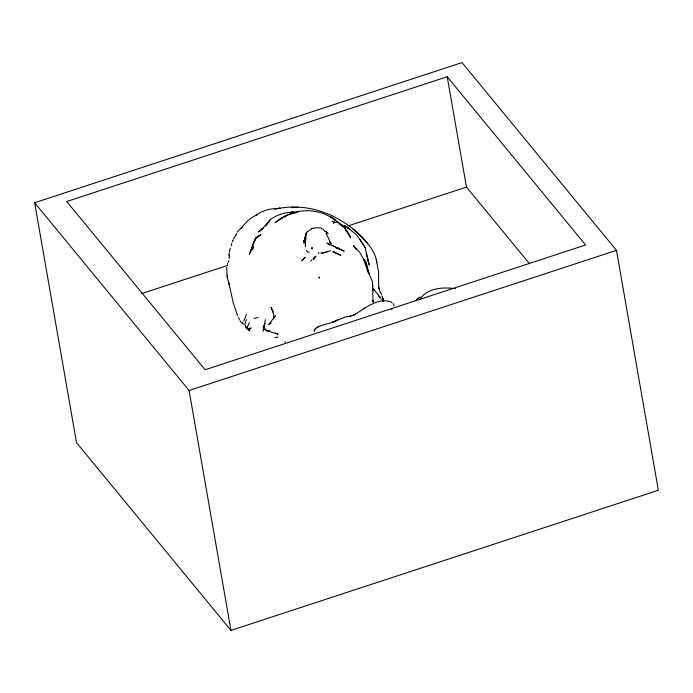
<?xml version="1.0" encoding="UTF-8"?>
<svg xmlns="http://www.w3.org/2000/svg" width="693" height="693" viewBox="0 0 693 693"><rect width="100%" height="100%" fill="white"/><g stroke="black" fill="none" stroke-linecap="round" stroke-linejoin="round"><path stroke-width="1.04" d="M229.097 255.778L229.097 253.335M229.444 252.243L230.258 248.068M265.454 319.681L263.565 329.184M265.038 323.302L263.47 327.434L263.383 328.439L263.998 325.909L263.695 329.392L263.461 327.52M383.307 301.065L383.281 298.874L383.307 301.065L383.333 300.554M229.305 254.47L229.253 258.558M242.602 322.505L242.524 323.38L242.004 323.328M249.861 330.942L246.509 328.265L246.682 327.174M231.315 245.72L231.757 243.425M228.508 262.292L228.889 260.594M306.011 237.179L305.292 243.061L305.284 237.456L306.41 233.818M305.864 234.13L305.578 235.161L306.652 232.753M333.593 223.596L333.957 222.297L336.14 222.427M306.315 233.056L303.967 241.883L306.358 232.995L307.285 231.713M227.339 264.44L227.668 263.375M246.431 319.664L244.837 324.237L246.509 328.265M243.728 321.205L246.405 314.457M256.098 237.249L249.272 254.444C252.772 247.661 252.538 237.404 261.001 234.728L256.367 237.881M249.645 330.786L247.132 327.65L249.22 322.609M255.345 239.085L254.79 240.28L255.873 238.427M232.476 241.511L233.03 240.428L232.32 241.485M235.785 235.369L236.694 233.654M311.893 249.307L312.552 248.068M233.238 239.18L235.923 235.17M270.088 219.716C276.585 214.839 285.914 211.729 294.239 212.439M270.27 219.447L263.583 227.443M269.516 221.128L265.878 226.048M307.822 231.583L309.901 229.816M311.296 248.25L312.093 247.28M268.841 222.029L269.811 220.902M237.058 232.198L247.765 220.833L252.018 217.472L257.294 214.535L256.263 215.055C262.292 210.663 269.802 208.472 277.269 208.654L274.636 208.792L280.215 208.143L278.525 208.506C310.126 202.235 343.052 216.19 364.293 239.648M318.797 277.572L319.516 277.07M382.934 299.211L381.912 299.445M315.713 256.653L313.106 259.442L314.423 258.065M420.079 299.004C427.893 287.673 443.061 287.075 455.396 288.617M315.921 256.098L313.868 257.501M261.885 229.21L263.314 227.746L260.707 230.215L263.149 228.309L261.833 229.21M416.06 300.381L418.156 298.259L416.684 299.714M241.303 228.447L242.819 226.94M262.647 331.237L263.678 330.336M417.221 299.064L420.157 296.925M315.393 328.716C321.743 323.622 330.778 324.237 337.682 319.975L332.06 322.41L345.816 316.788L350.866 316.147L349.991 316.38L355.492 314.172L353.95 315.098L364.839 308.151L364.128 308.515C372.141 303.534 382.224 298.051 391.692 302.209L391.917 302.754M310.568 261.079L311.859 260.022M260.629 230.197L258.394 231.93L260.724 230.31M248.848 329.79L251.308 327.954L248.354 328.56M315.41 328.794L314.527 329.651M288.253 214.891L279.418 219.62L283.039 217.273L282.527 217.576L275.19 222.618C286.633 213.011 302.191 208.385 316.9 211.833C328.127 213.799 336.945 221.006 345.339 228.127L341.736 225.909M271.214 322.912L268.78 324.515L275.026 316.242L273.363 318.511L273.917 317.411L273.518 314.172L271.076 307.432L273.397 312.015M316.571 327.746L318.286 326.672M391.363 309.338L392.16 308.861M266.303 328.898L265.176 329.53M282.527 217.576L285.932 215.618M326.784 251.819L330.613 250.684M313.305 228.17L310.862 229.106L314.917 227.806L320.521 227.928L323.414 229.504L325.234 231.86M34.65 202.746L462.04 62.587L616.475 250.346L658.35 490.254L230.96 630.413L76.525 442.654L34.65 202.746L189.085 390.505L230.96 630.413M447.21 76.741L66.727 201.516L205.119 369.767L585.602 244.993L447.21 76.741L466.476 187.101L529.504 263.73M141.519 293.659L227.902 265.332M348.215 225.883L466.476 187.101M189.085 390.505L616.475 250.346M289.146 214.596L292.723 213.427M323.484 252.928L320.92 253.291L327.425 251.793M309.234 251.957L307.805 252.399L306.436 250.468M325.043 252.547L325.684 252.356M253.959 318.607L258.091 317.455M293.693 213.21L295.625 212.76M322.912 252.72L324.194 252.529M274.826 337.63L278.049 337.153M297.678 212.188L291.597 212.275L294.716 212.725M269.958 330.925L267.022 330.83M332.822 221.491L332.034 221.37L334.312 221.847M332.796 251.602L334.624 252.018M340.991 224.627L346.968 227.139L354.513 233.108L357.198 235.681L361.573 242.143L360.178 239.899M335.499 247.531L344.23 251.143L328.179 243.728M265.566 330.336L278.049 334.225L275.442 332.995M333.229 251.931L340.783 255.275L334.823 252.399M245.582 327.009L247.132 327.65M336.919 221.994C343.234 225.416 347.99 231.202 350.736 237.82L347.054 232.094M335.759 246.985L333.073 245.833M243.061 323.648L243.659 323.926M284.979 341.84L285.629 342.143M346.361 226.828L344.889 226.005L348.207 227.997M339.743 224.558L341.129 225.234M344.889 226.005L346.968 227.139M378.248 295.885L379.262 296.5M381.756 295.902L382.233 296.292M328.205 244.049L329.634 244.95M379.617 297.358L381.02 298.397M363.349 259.754L365.488 261.659L363.297 259.277L364.726 260.88L366.736 266.034M352.72 228.699L354.807 230.431M363.574 259.615L366.06 262.075L368.685 272.453M239.977 320.651L241.476 322.444M326.827 242.758L327.789 243.711M380.024 297.167L373.12 288.609M345.114 229.885L346.526 231.436M363.453 259.615L364.83 261.512L359.684 252.235L353.543 245.954L354.825 247.41M355.457 248.094L353.499 245.746L356.115 248.874M367.151 243.165L360.655 235.759L354.366 230.067C363.816 238.868 374.835 248.7 376.801 262.197L376.334 260.187L378.577 271.743L378.655 287.361L378.941 288.929L378.577 286.72L379.747 290.939L381.583 294.447M372.358 287.916L374.203 290.497L372.739 288.236M329.565 242.134L331.245 244.075L326.117 233.35M360.776 240.869L365.09 247.522L367.983 259.624L366.112 253.439M263.903 329.305L263.505 328.699L264.12 329.634M362.292 243.035L365.09 247.522M319.187 277.434L319.733 278.3M314.431 329.859L314.873 330.587M237.638 315.791L233.298 303.04L229.409 285.594M355.162 247.739L356.098 249.489M393.165 303.621L394.1 305.908M229.166 284.494L229.522 285.23M263.453 328.638L263.886 329.521M372.366 287.396L372.825 288.375M238.6 317.585L239.457 319.525M382.666 297.955L382.397 296.881M373.544 302.928L372.678 300.225L373.033 301.507L372.427 281.609L367.645 270.616L369.343 274.099L363.964 259.546L368.044 272.167M318.607 252.243L318.971 253.491M366.961 266.866L367.351 268.269M382.493 298.189L382.995 301.186M227.261 275.416L227.503 276.836M228.924 282.883L229.158 284.399L227.07 276.802L226.715 267.316M314.18 330.145L314.327 331.323M275.338 315.575L275.39 316.025M263.461 326.975L263.271 327.919L263.712 325.849L263.461 326.975M253.24 247.271L252.365 249.792L253.413 246.656L253.24 247.271M304.634 239.449L303.499 242.767L304.634 239.449M303.829 258.567L301.871 260.767L305.215 257.172L303.829 258.567M292.559 207.38L291.406 207.588L298.077 207.458L292.559 207.38M294.109 212.43L291.277 212.171L294.127 212.448M338.089 248.189L336.573 247.609L338.955 248.57L338.089 248.189M331.782 217.559L330.007 216.597L333.246 218.477L331.782 217.559M327.945 233.446L326.048 231.739L327.945 233.446M335.022 219.906L332.848 218.321L335.022 219.906M348.354 228.162L347.765 227.694L349.618 229.184L348.354 228.162M368.806 263.115L367.801 259.866L369.222 264.951L368.806 263.115M305.518 246.708L305.258 242.186L305.518 246.708M372.669 285.603L372.522 283.48L372.704 286.547L372.669 285.603"/></g></svg>
